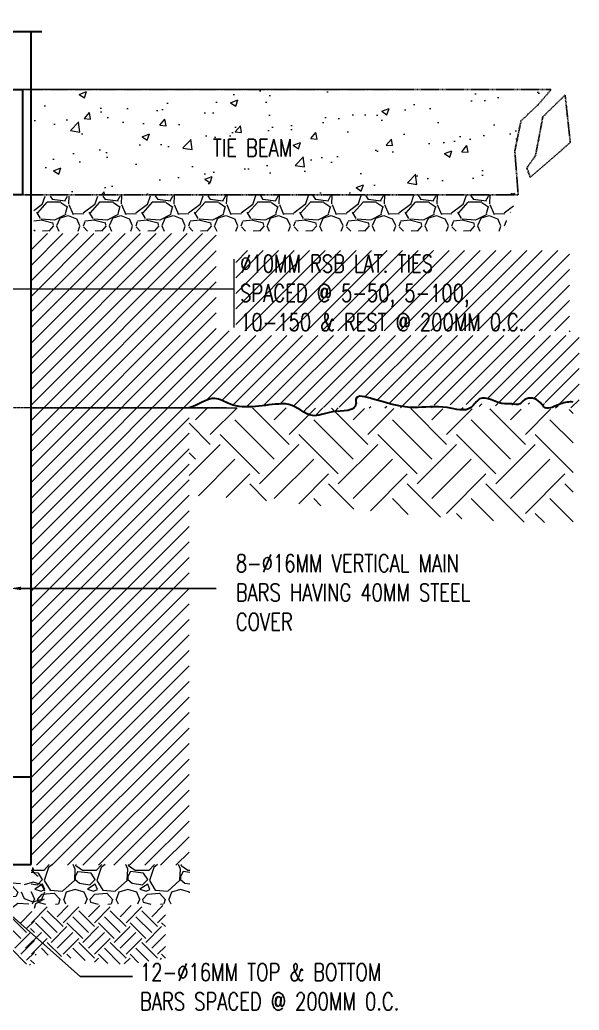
# Model space of a CAD drawing. Header units: millimetres. Extents: x 1634676 to 2610633, y -385676 to -37463.
# Drawn here: x 2105521 to 2107116, y -61214 to -58393 of the extents above; entities that cross this region are included whole.
import ezdxf
from ezdxf import colors
from ezdxf.entities.mleader import LeaderData, LeaderLine
from ezdxf.math import Vec2, Vec3

# ---------------------------------------------------------------- set-up
doc = ezdxf.new("R2010")
doc.units = ezdxf.units.MM
doc.header["$MEASUREMENT"] = 0
doc.linetypes.add('HIDDEN', pattern=[0.375, 0.25, -0.125])
doc.linetypes.add('PHANTOMX2', pattern=[5, 2.5, -0.5, 0.5, -0.5, 0.5, -0.5])
doc.layers.get('0').update_dxf_attribs({"lineweight": 15})
doc.layers.get('Defpoints').update_dxf_attribs({"color": 250})
for name, color, linetype, lineweight in [('.2', 2, 'Continuous', 20), ('ST-ANNOT_A', 74, 'Continuous', 20), ('ST-ANNOT_ALeadLines', 250, 'Continuous', 13), ('ST-BEAM_E', 4, 'HIDDEN', 25), ('ST-COL_E', 6, 'Continuous', 30), ('ST-DIM_E', 250, 'Continuous', 13), ('ST-GIRDER_CONT', 3, 'Continuous', 30), ('ST-HAT_E', 250, 'Continuous', 9), ('ST-HATCH_E', 250, 'Continuous', 9), ('ST-TIES_E', 14, 'Continuous', 15), ('ST_HATCH_E', 250, 'Continuous', 5)]:
    doc.layers.add(name, color=color, linetype=linetype, lineweight=lineweight)
doc.layers.add('A-HATCH', color=250, linetype='Continuous')
doc.styles.add('ST_TEXT', font='romans.shx', dxfattribs={"width": 0.75})
doc.styles.get("Standard").update_dxf_attribs({"font": 'GOTHIC.TTF'})
doc.dimstyles.new('ST_D25', dxfattribs={"dimscale": 25, "dimtxt": 2, "dimasz": 1.2, "dimexe": 1.5, "dimexo": 1, "dimgap": 1, "dimtad": 1, "dimdec": 0, "dimzin": 1, "dimdsep": 46, "dimtxsty": 'ST_TEXT', "dimblk": 'OpenIndicator', "dimcen": 1, "dimclrd": 256, "dimclre": 256, "dimclrt": 7, "dimadec": 0, "dimazin": 0, "dimtfac": 1, "dimtdec": 0, "dimtix": 1, "dimtmove": 2, "dimatfit": 3, "dimldrblk": 'OPEN90', "dimfxl": 0.075, "dimlwd": -1, "dimlwe": -1, "dimarcsym": 0})

# ---------------------------------------------------------------- blocks, each defined once
blk = doc.blocks.new('OpenIndicator')
at = {"layer": 'ST-DIM_E'}
h = blk.add_hatch(color=255, dxfattribs=at)
h.paths.add_polyline_path([(0.35, 0), (0.365, 0, 0.414214), (0, 0.365), (0, 0.35, -0.414214)])
h.paths.add_polyline_path([(0, 0.35), (0, 0.365, 0.414214), (-0.365, 0), (-0.35, 0, -0.414214)])
h.paths.add_polyline_path([(0, -0.35), (0, -0.365, 0.414214), (0.365, 0), (0.35, 0, -0.414214)])
h.paths.add_polyline_path([(-0.35, 0), (-0.365, 0, 0.414214), (0, -0.365), (0, -0.35, -0.414214)])
at = {"layer": 'ST-DIM_E', "color": 255}
blk.add_line((0, 0.634), (0, -0.634), dxfattribs=at)
at = {"layer": 'ST-DIM_E', "color": 255, "const_width": 0.01}
blk.add_lwpolyline([(-0.63, 0), (0.63, 0)], dxfattribs=at)
at = {"layer": 'ST-DIM_E', "color": 255}
for radius in [0.365, 0.35]:
    blk.add_circle((0, 0), radius, dxfattribs=at)
blk = doc.blocks.new('*D1710')
at = {"layer": 'Defpoints', "color": 0, "transparency": 16777216}
for p in [(2105553.8, -58299.2), (2105253.8, -58396.1), (2105553.8, -58396.1)]:
    blk.add_point(p, dxfattribs=at)
at = {"layer": 'ST-DIM_E', "transparency": 16777216}
for p, q in [((2105253.8, -58371.1), (2105253.8, -58261.7)), ((2105553.8, -58371.1), (2105553.8, -58261.7)), ((2105283.8, -58299.2), (2105523.8, -58299.2))]:
    blk.add_line(p, q, dxfattribs=at)
at = {"layer": 'ST-DIM_E', "transparency": 16777216, "xscale": 30, "yscale": 30, "zscale": 30, "rotation": 180}
blk.add_blockref('OpenIndicator', (2105253.8, -58299.2), dxfattribs=at)
at = {"layer": 'ST-DIM_E', "transparency": 16777216, "xscale": 30, "yscale": 30, "zscale": 30}
blk.add_blockref('OpenIndicator', (2105553.8, -58299.2), dxfattribs=at)
at = {"layer": 'ST-DIM_E', "color": 7, "transparency": 16777216, "insert": (2105403.8, -58249.2), "char_height": 50, "width": 9.672, "attachment_point": 5, "style": 'ST_TEXT'}
blk.add_mtext('300', dxfattribs=at)
blk = doc.blocks.new('_Open90')
at = {"color": 0, "linetype": 'ByBlock', "lineweight": -2}
for p, q in [((0, 0), (-1, 0)), ((-0.5, 0.5), (0, 0)), ((0, 0), (-0.5, -0.5))]:
    blk.add_line(p, q, dxfattribs=at)
blk = doc.blocks.new('HJHGJGJGJ')
blk.add_wipeout([(1222568.1, -329153.3), (1222568.1, -329453.3), (1222818.1, -329453.3), (1222818.1, -329153.3)]).dxf.layer = 'ST-HAT_E'
at = {"layer": 'ST-TIES_E'}
h = blk.add_hatch(color=256, dxfattribs=at)
h.dxf.hatch_style = 1
h.paths.add_polyline_path([(1222625.7, -329196.7), (1222621.6, -329193.9, 0.437054), (1222608.5, -329200.5), (1222608.5, -329206.1, 1.241381)])
h = blk.add_hatch(color=256, dxfattribs=at)
h.dxf.hatch_style = 1
h.paths.add_polyline_path([(1222775.7, -329196.7), (1222771.6, -329193.9, 0.437054), (1222758.5, -329200.5), (1222758.5, -329206.1, 1.241381)])
h = blk.add_hatch(color=256, dxfattribs=at)
h.dxf.hatch_style = 1
h.paths.add_polyline_path([(1222625.6, -329233.2), (1222621.6, -329230.3, 0.437054), (1222608.4, -329236.9), (1222608.4, -329242.5, 1.241381)])
h = blk.add_hatch(color=256, dxfattribs=at)
h.dxf.hatch_style = 1
h.paths.add_polyline_path([(1222774.9, -329233.2), (1222770.9, -329230.3, 0.437054), (1222757.8, -329236.9), (1222757.8, -329242.5, 1.241381)])
h = blk.add_hatch(color=256, dxfattribs=at)
h.dxf.hatch_style = 1
h.paths.add_polyline_path([(1222625.7, -329396.7), (1222621.6, -329393.9, 0.437054), (1222608.5, -329400.5), (1222608.5, -329406.1, 1.241381)])
h = blk.add_hatch(color=256, dxfattribs=at)
h.dxf.hatch_style = 1
h.paths.add_polyline_path([(1222775.7, -329396.7), (1222771.6, -329393.9, 0.437054), (1222758.5, -329400.5), (1222758.5, -329406.1, 1.241381)])
at = {"layer": 'ST-GIRDER_CONT'}
blk.add_lwpolyline([(1222568.1, -329153.3), (1222818.1, -329153.3), (1222818.1, -329453.3), (1222568.1, -329453.3)], close=True, dxfattribs=at)
at = {"layer": 'ST-TIES_E'}
for p, q in [((1222598.5, -329407.2), (1222598.9, -329197.7)), ((1222608.5, -329220.8), (1222608.5, -329200.5)), ((1222618.1, -329183.3), (1222768.1, -329183.3)), ((1222621.6, -329193.9), (1222644.3, -329209.7)), ((1222625.8, -329184.8), (1222648.8, -329200.8)), ((1222638, -329193.3), (1222768.1, -329193.3)), ((1222648.8, -329200.8), (1222644.3, -329209.7)), ((1222777.7, -329200.6), (1222777.7, -329405.9)), ((1222787.7, -329207), (1222787.7, -329407)), ((1222608.5, -329406.1), (1222608.5, -329220.8)), ((1222608.5, -329220.8), (1222627.6, -329232)), ((1222613.2, -329212), (1222632.2, -329223.1)), ((1222632.2, -329223.1), (1222627.6, -329232)), ((1222769.5, -329423.2), (1222616.1, -329423.2)), ((1222769.5, -329413.2), (1222616.7, -329413.2))]:
    blk.add_line(p, q, dxfattribs=at)
for centre in [(1222618, -329239.7), (1222767.4, -329239.7)]:
    blk.add_circle(centre, 10, dxfattribs=at)
for centre, radius, start, end in [((1222618.1, -329203.3), 20, 67.4593, 163.7372), ((1222618.1, -329203.3), 10, 69.3054, 163.7372), ((1222618.1, -329203.3), 10, 196.2628, 40.8495), ((1222768.1, -329203.3), 10, 15.3146, 344.6854), ((1222766.6, -329204.5), 21.3, 353.3121, 85.875), ((1222618.1, -329403.3), 20, 191.4478, 264.18), ((1222618.1, -329403.3), 10, 196.2628, 163.7372), ((1222768.1, -329403.3), 10, 15.3146, 261.7657), ((1222768.1, -329403.3), 10, 278.2343, 344.6854), ((1222768.2, -329403.3), 19.9, 273.8151, 349.2964)]:
    blk.add_arc(centre, radius, start, end, dxfattribs=at)

msp = doc.modelspace()

# ---------------------------------------------------------------- hatches: boundary and pattern name
at = {"layer": 'A-HATCH'}
h = msp.add_hatch(dxfattribs=at)
h.set_pattern_fill('EARTH', color=256, scale=25, angle=45, style=0)
h.set_pattern_definition([(45, (2298017.25, -132090.23), (1e-14, 224.5064), [158.75, -158.75]), (45, (2297975.15, -132048.13), (1e-14, 224.5064), [158.75, -158.75]), (45, (2297933.06, -132006.04), (1e-14, 224.5064), [158.75, -158.75]), (135, (2297933.06, -131977.97), (-224.5064, 1e-14), [158.75, -158.75]), (135, (2297975.15, -131935.88), (-224.5064, 1e-14), [158.75, -158.75]), (135, (2298017.25, -131893.78), (-224.5064, 1e-14), [158.75, -158.75])])
h.paths.add_polyline_path([(2107098.705, -59502.839), (2107098.705, -59825.341), (2107052.43, -59825.549), (2106989.957, -59824.659), (2106927.711, -59822.715), (2106865.672, -59819.834), (2106803.824, -59816.136), (2106742.149, -59811.738), (2106680.629, -59806.757), (2106619.246, -59801.312), (2106557.983, -59795.521), (2106496.822, -59789.501), (2106435.744, -59783.371), (2106374.733, -59777.248), (2106313.77, -59771.251), (2106252.838, -59765.497), (2106191.919, -59760.104), (2106130.995, -59755.191), (2106070.049, -59750.875), (2106009.062, -59747.274), (2106003.774, -59747.035), (2106003.774, -59497.392)])
at = {"layer": 'ST-HATCH_E'}
h = msp.add_hatch(dxfattribs=at)
h.set_pattern_fill('GRAVEL', color=256, scale=150, angle=180)
h.set_pattern_definition([(48.0127875, (72650.247, 150171.432), (1200, 1350), [20.1804, -1997.863207]), (4.96974073, (72663.7475, 150186.432), (-1800, -150), [34.6302, -3428.388714]), (312.5104471, (72698.2475, 150189.432), (-1500, 1650), [24.4182, -2417.404889]), (87.273689, (72756.7475, 150226.932), (-150, -3000), [31.5357, -3122.033706]), (112.83365418, (72758.2475, 150258.432), (750, -1800), [30.92325, -3061.405969]), (177.273689, (72746.2475, 150286.932), (3000, -150), [31.5357, -3122.033706]), (217.69424047, (72714.7475, 150288.432), (1950, 1500), [41.70435, -4128.727282]), (252.25532837, (72681.7475, 150262.932), (-1050, -3300), [39.3732, -3897.948225]), (301.4295656, (72669.7475, 150225.432), (1200, -1950), [31.6425, -3132.610966]), (355.2363583, (72686.247, 150198.432), (-1650, 150), [36.1248, -1770.114387]), (42.3974378, (72722.2475, 150195.432), (1800, 1650), [46.7172, -4625.006251]), (318.8140748, (72608.247, 150228.432), (1050, -900), [15.94515, -1578.576722]), (351.4692344, (72620.2475, 150217.932), (-1950, 300), [30.33555, -3003.226712]), (45, (72650.25, 150213.43), (4e-14, 150), [21.21315, -190.918884]), (23.1985905, (72660.747, 150195.432), (-750, -300), [11.4237, -1130.942266]), (111.8014095, (72671.247, 150199.932), (150, -450), [16.15545, -791.619271]), (210.9637565, (72665.247, 150214.932), (-450, -300), [26.23935, -848.403434]), (341.5650512, (72642.747, 150201.43), (-300, 150), [18.97365, -455.367999]), (196.38954033, (72758.2475, 150199.932), (-1500, -450), [26.58, -2631.426772]), (250.34617594, (72732.747, 150192.432), (600, 1650), [22.29915, -2207.611162]), (113.1985905, (72642.747, 150171.432), (300, -750), [22.84725, -1119.518716]), (163.61045967, (72633.7475, 150192.432), (1500, -450), [26.58, -2631.426772]), (159.4439548, (72758.247, 150292.932), (750, -300), [25.632, -1255.968562]), (114.77514057, (72734.247, 150301.932), (750, -1650), [21.4767, -2126.19646]), (246.8014095, (72641.247, 150321.432), (-300, -750), [22.84725, -1119.518716]), (197.35402464, (72632.2475, 150300.432), (1950, 600), [25.14465, -2489.313542]), (249.4439548, (72714.747, 150321.432), (300, 750), [12.816, -1268.784562]), (281.3099325, (72650.247, 150321.432), (150, -600), [7.6485, -757.204427]), (345.9637565, (72651.747, 150313.932), (-450, 150), [30.92325, -587.542594]), (6.00900596, (72681.7475, 150306.432), (-1500, -150), [28.6575, -2837.088476]), (123.6900675, (72665.247, 150228.43), (150, -300), [21.6333, -519.199391]), (173.1572266, (72653.2475, 150246.432), (-2550, 300), [37.7691, -3739.134394]), (240.9453959, (72615.747, 150250.932), (600, 1050), [15.4434, -1528.901121]), (270, (72608.25, 150237.43), (150, -150), [9, -141]), (300.25643716, (72684.747, 150301.932), (-600, 1050), [20.8386, -2063.027998]), (228.0127875, (72695.247, 150283.932), (-1200, -1350), [40.3608, -1977.682807]), (180, (72668.25, 150253.93), (-150, -150), [39, -111]), (145.30484647, (72629.2475, 150253.932), (-1500, 1050), [23.7171, -2347.991145]), (74.0546041, (72609.747, 150267.432), (150, 600), [21.8403, -1070.176183]), (27.64597536, (72615.7475, 150288.432), (2850, 1500), [35.55975, -3520.421127]), (355.42607874, (72647.2475, 150304.932), (1950, -150), [37.61985, -3724.361011])])
edge = h.paths.add_edge_path()
edge.add_spline(control_points=[(2105552.585, -60933.096), (2105553.263, -60924.167), (2105609.836, -60918.718), (2105584.855, -60844.053), (2105568.421, -60823.698), (2105553.774, -60798.819)], knot_values=[0.00390886, 0.00390886, 0.00390886, 0.00390886, 0.03072613, 0.09957631, 0.13874554, 0.13874554, 0.13874554, 0.13874554], degree=3, periodic=0)
edge.add_line((2105553.774, -60798.819), (2104353.774, -60798.819))
edge.add_spline(control_points=[(2104353.774, -60798.819), (2104351.313, -60812.166), (2104355.177, -60846.508), (2104283.269, -60894.037), (2104353.805, -60917.39), (2104352.285, -60937.001)], knot_values=[0, 0, 0, 0, 0.04044106, 0.10246023, 0.16135665, 0.16135665, 0.16135665, 0.16135665], degree=3, periodic=0)
edge.add_line((2104352.522, -60933.784), (2104352.628, -60941.694))
edge.add_line((2104352.628, -60941.694), (2105552.585, -60940.995))
h = msp.add_hatch(dxfattribs=at)
h.set_pattern_fill('GRAVEL', color=256, scale=150, angle=180)
h.set_pattern_definition([(48.0127875, (320.5, -150), (1200, 1350), [20.1804, -1997.863207]), (4.96974073, (334, -135), (-1800, -150), [34.6302, -3428.388714]), (312.5104471, (368.5, -132), (-1500, 1650), [24.4182, -2417.404889]), (87.273689, (427, -94.5), (-150, -3000), [31.5357, -3122.033706]), (112.83365418, (428.5, -63), (750, -1800), [30.92325, -3061.405969]), (177.273689, (416.5, -34.5), (3000, -150), [31.5357, -3122.033706]), (217.69424047, (385, -33), (1950, 1500), [41.70435, -4128.727282]), (252.25532837, (352, -58.5), (-1050, -3300), [39.3732, -3897.948225]), (301.4295656, (340, -96), (1200, -1950), [31.6425, -3132.610966]), (355.2363583, (356.5, -123), (-1650, 150), [36.1248, -1770.114387]), (42.3974378, (392.5, -126), (1800, 1650), [46.7172, -4625.006251]), (318.8140748, (278.5, -93), (1050, -900), [15.94515, -1578.576722]), (351.4692344, (290.5, -103.5), (-1950, 300), [30.33555, -3003.226712]), (45, (320.5, -108), (4e-14, 150), [21.21315, -190.918884]), (23.1985905, (331, -126), (-750, -300), [11.4237, -1130.942266]), (111.8014095, (341.5, -121.5), (150, -450), [16.15545, -791.619271]), (210.9637565, (335.5, -106.5), (-450, -300), [26.23935, -848.403434]), (341.5650512, (313, -120), (-300, 150), [18.97365, -455.367999]), (196.38954033, (428.5, -121.5), (-1500, -450), [26.58, -2631.426772]), (250.34617594, (403, -129), (600, 1650), [22.29915, -2207.611162]), (113.1985905, (313, -150), (300, -750), [22.84725, -1119.518716]), (163.61045967, (304, -129), (1500, -450), [26.58, -2631.426772]), (159.4439548, (428.5, -28.5), (750, -300), [25.632, -1255.968562]), (114.77514057, (404.5, -19.5), (750, -1650), [21.4767, -2126.19646]), (246.8014095, (311.5, 1e-14), (-300, -750), [22.84725, -1119.518716]), (197.35402464, (302.5, -21), (1950, 600), [25.14465, -2489.313542]), (249.4439548, (385, 5e-15), (300, 750), [12.816, -1268.784562]), (281.3099325, (320.5, 1e-14), (150, -600), [7.6485, -757.204427]), (345.9637565, (322, -7.5), (-450, 150), [30.92325, -587.542594]), (6.00900596, (352, -15), (-1500, -150), [28.6575, -2837.088476]), (123.6900675, (335.5, -93), (150, -300), [21.6333, -519.199391]), (173.1572266, (323.5, -75), (-2550, 300), [37.7691, -3739.134394]), (240.9453959, (286, -70.5), (600, 1050), [15.4434, -1528.901121]), (270, (278.5, -84), (150, -150), [9, -141]), (300.25643716, (355, -19.5), (-600, 1050), [20.8386, -2063.027998]), (228.0127875, (365.5, -37.5), (-1200, -1350), [40.3608, -1977.682807]), (180, (338.5, -67.5), (-150, -150), [39, -111]), (145.30484647, (299.5, -67.5), (-1500, 1050), [23.7171, -2347.991145]), (74.0546041, (280, -54), (150, 600), [21.8403, -1070.176183]), (27.64597536, (286, -33), (2850, 1500), [35.55975, -3520.421127]), (355.42607874, (317.5, -16.5), (1950, -150), [37.61985, -3724.361011])])
h.paths.add_polyline_path([(2106006, -60798.819), (2105553.774, -60798.819), (2105553.11, -60911.947), (2106005.336, -60911.947)])
at = {"layer": 'ST_HATCH_E'}
h = msp.add_hatch(dxfattribs=at)
h.set_pattern_fill('AR-CONC', color=256, scale=30, style=0)
h.set_pattern_definition([(50, (882710.67, 270561.3), (215.178055, -18.82564), [22.5, -247.5]), (355, (882710.67, 270561.3), (-41.6254, 225.65764), [18, -198]), (100.451444, (882728.6, 270559.73), (173.552654, 206.831997), [19.122058, -210.342634]), (46.1842, (882710.67, 270621.3), (320.1724, -49.655784), [33.75, -371.25]), (96.635635, (882737.36, 270617.17), (280.39858, 292.23558), [28.6831, -315.51413]), (351.184164, (882710.67, 270621.3), (280.39858, 292.23558), [27, -297]), (21, (882740.67, 270606.3), (179.072116, -120.785667), [22.5, -247.5]), (326, (882740.67, 270606.3), (72.9946, 217.545014), [18, -198]), (71.451445, (882755.6, 270596.24), (252.066713, 96.759346), [19.122057, -210.342634]), (37.5, (882710.674, 270561.3), (3.6479566, 99.868156), [0, -195.6, 0, -201, 0, -198.75]), (7.5, (882710.67, 270561.3), (78.920861, 118.323514), [0, -114.6, 0, -191.1, 0, -75.75]), (327.5, (882643.774, 270561.3), (160.146731, -6.7664615), [0, -75, 0, -234, 0, -310.5]), (317.5, (882613.77, 270561.3), (174.955851, 30.031495), [0, -97.5, 0, -155.4, 0, -220.5])])
h.paths.add_polyline_path([(2106942.005, -58891.959), (2106932.36, -58766.78), (2106949.921, -58681.215), (2106997.92, -58635.839), (2107035.542, -58591.959), (2105553.774, -58591.959), (2105553.774, -58891.959)])
h.paths.add_polyline_path([(2106059.056, -58795.433), (2106335.842, -58795.433), (2106335.842, -58720.433), (2106059.056, -58720.433)], flags=24)
h = msp.add_hatch(dxfattribs=at)
h.set_pattern_fill('GRAVEL', color=256, scale=150, style=0)
h.set_pattern_definition([(228.0128, (2430966.079, -11430.128), (-1199.99973482, -1350.00020124), [20.1804, -1997.8632]), (184.9697, (2430952.579, -11445.128), (1800.00015773, 149.99869605), [34.6302, -3428.38875]), (132.5104, (2430918.079, -11448.128), (1499.99860775, -1650.00130108), [24.4182, -2417.4048]), (267.2737, (2430859.579, -11485.628), (149.99940266, 3000.00004425), [31.5357, -3122.0337]), (292.8337, (2430858.079, -11517.128), (-750.00148582, 1799.99946177), [30.92325, -3061.40595]), (357.2737, (2430870.079, -11545.628), (-3000.00004425, 149.99940266), [31.5357, -3122.0337]), (37.6942, (2430901.579, -11547.128), (-1950.00110184, -1499.99856077), [41.70435, -4128.72735]), (72.2553, (2430934.579, -11521.628), (1050.00161441, 3299.99943469), [39.3732, -3897.94815]), (121.4296, (2430946.579, -11484.128), (-1200.00123513, 1949.99925547), [31.6425, -3132.61095]), (175.2364, (2430930.079, -11457.128), (1650.00014195, -149.9987299), [36.1248, -1770.11445]), (222.3974, (2430894.079, -11454.128), (-1800.00110266, -1649.9988123), [46.7172, -4625.00625]), (138.8141, (2431008.079, -11487.128), (-1050.000442, 899.999597), [15.94515, -1578.5766]), (171.4692, (2430996.079, -11476.628), (1949.99974272, -300.0011865), [30.33555, -3003.22665]), (225, (2430966.08, -11472.13), (-2e-14, -150.000046), [21.21315, -190.9188]), (203.1986, (2430955.58, -11454.128), (749.9999596, 300.0001988), [11.4237, -1130.94225]), (291.8014, (2430945.08, -11458.628), (-149.9999866, 450.000041), [16.15545, -791.6193]), (30.9638, (2430951.08, -11473.628), (449.9997033, 300.0003725), [26.23935, -848.40345]), (161.5651, (2430973.58, -11460.13), (300.000065, -149.9997605), [18.97365, -455.36805]), (16.3895, (2430858.079, -11458.628), (1500.00032976, 449.99890647), [26.58, -2631.42675]), (70.3462, (2430883.579, -11451.128), (-599.9992871, -1650.00032034), [22.29915, -2207.6112]), (293.1986, (2430973.58, -11430.128), (-300.0001988, 749.9999596), [22.84725, -1119.5187]), (343.6105, (2430982.579, -11451.128), (-1500.00032976, 449.99890647), [26.58, -2631.42675]), (339.444, (2430858.08, -11551.628), (-750.0002767, 299.9993995), [25.632, -1255.9686]), (294.7751, (2430882.079, -11560.628), (-749.9988284, 1650.00051328), [21.4767, -2126.19645]), (66.8014, (2430975.08, -11580.128), (300.0001988, 749.9999596), [22.84725, -1119.5187]), (17.354, (2430984.079, -11559.128), (-1950.00030286, -599.99917534), [25.14465, -2489.3136]), (69.444, (2430901.58, -11580.128), (-299.9993995, -750.0002767), [12.816, -1268.7846]), (101.3099, (2430966.08, -11580.128), (-149.9996448, 600.0001128), [7.6485, -757.20435]), (165.9638, (2430964.58, -11572.628), (450.000082, -149.9997086), [30.92325, -587.5425]), (186.009, (2430934.579, -11565.128), (1499.99996264, 149.99989762), [28.6575, -2837.08845]), (303.6901, (2430951.08, -11487.128), (-150.0002, 299.9999337), [21.6333, -519.19935]), (353.1572, (2430963.079, -11505.128), (2549.99990482, -300.00119969), [37.7691, -3739.13445]), (60.9454, (2431000.579, -11509.628), (-600.0000041, -1050.0000577), [15.4434, -1528.9011]), (90, (2431008.08, -11496.13), (-150, 150), [9, -141]), (120.2564, (2430931.579, -11560.628), (599.99923302, -1050.00036838), [20.8386, -2063.028]), (48.0128, (2430921.079, -11542.628), (1199.99973482, 1350.00020124), [40.3608, -1977.6828]), (0, (2430948.08, -11512.63), (150, 150), [39, -111]), (325.3048, (2430987.079, -11512.628), (-1499.99913885, 1050.00129144), [23.7171, -2347.9911]), (254.0546, (2431006.58, -11526.128), (-149.9999834, -600.000019), [21.8403, -1070.1762]), (207.646, (2431000.579, -11547.128), (-2849.99937108, -1500.00115698), [35.55975, -3520.4211]), (175.4261, (2430969.079, -11563.628), (-1950.00008375, 149.99922017), [37.61985, -3724.3611])])
h.paths.add_polyline_path([(2106897.486, -58995.486), (2106942.005, -58891.959), (2105561.645, -58895.486), (2105561.645, -58995.486)])
h = msp.add_hatch(dxfattribs=at)
h.set_pattern_fill('ANSI31', color=256, scale=250, style=0)
h.set_pattern_definition([(45, (882710.674, 270561.304), (-22.0970869, 22.0970869), [])])
edge = h.paths.add_edge_path()
edge.add_spline(control_points=[(2106003.774, -59498.819), (2106028.907, -59492.767), (2106066.975, -59457.21), (2106151.471, -59511.34), (2106225.172, -59485.787), (2106306.804, -59487.983), (2106350.502, -59535.526), (2106410.278, -59501.832), (2106485.471, -59511.041), (2106475.17, -59457.555), (2106568.736, -59484.902), (2106633.396, -59504.542), (2106728.767, -59488.487), (2106803.241, -59515.608), (2106837.47, -59451.306), (2106882.315, -59487.978), (2106913.449, -59487.23), (2106927.198, -59486.405), (2106946.12, -59492.434), (2106961.101, -59467.765), (2106999.833, -59469.056), (2107019.537, -59510.87), (2107061.508, -59483.671), (2107087.312, -59481.245), (2107098.705, -59481.802)], knot_values=[1136.09136463, 1136.09136463, 1136.09136463, 1136.09136463, 1214.40862047, 1259.06330695, 1408.51862725, 1427.8405256, 1502.52718134, 1560.52781013, 1631.39419524, 1645.43419666, 1694.32081946, 1814.42615416, 1908.00997585, 1975.76364899, 2010.318082, 2084.29701729, 2091.2818931, 2103.85266746, 2126.80475223, 2139.77922795, 2182.38845895, 2211.01870451, 2255.71215242, 2293.82463665, 2293.82463665, 2293.82463665, 2293.82463665], weights=[1, 1, 1, 1, 1, 1, 1, 1, 1, 1, 1, 1, 1, 1, 1, 1, 1, 1, 1, 1, 1, 1, 1, 1, 1], degree=3, periodic=0)
edge.add_line((2106312.297, -59498.819), (2106473.674, -59498.819))
edge.add_spline(control_points=[(2106003.774, -59498.819), (2106028.907, -59492.767), (2106066.975, -59457.21), (2106151.471, -59511.34), (2106225.172, -59485.787), (2106306.804, -59487.983), (2106350.502, -59535.526), (2106410.278, -59501.832), (2106485.471, -59511.041), (2106475.17, -59457.555), (2106568.736, -59484.902), (2106633.396, -59504.542), (2106728.767, -59488.487), (2106803.241, -59515.608), (2106837.47, -59451.306), (2106882.315, -59487.978), (2106913.449, -59487.23), (2106927.198, -59486.405), (2106946.12, -59492.434), (2106961.101, -59467.765), (2106999.833, -59469.056), (2107019.537, -59510.87), (2107061.508, -59483.671), (2107087.312, -59481.245), (2107098.705, -59481.802)], knot_values=[1136.09136463, 1136.09136463, 1136.09136463, 1136.09136463, 1214.40862047, 1259.06330695, 1408.51862725, 1427.8405256, 1502.52718134, 1560.52781013, 1631.39419524, 1645.43419666, 1694.32081946, 1814.42615416, 1908.00997585, 1975.76364899, 2010.318082, 2084.29701729, 2091.2818931, 2103.85266746, 2126.80475223, 2139.77922795, 2182.38845895, 2211.01870451, 2255.71215242, 2293.82463665, 2293.82463665, 2293.82463665, 2293.82463665], weights=[1, 1, 1, 1, 1, 1, 1, 1, 1, 1, 1, 1, 1, 1, 1, 1, 1, 1, 1, 1, 1, 1, 1, 1, 1], degree=3, periodic=0)
edge.add_line((2106746.51, -59498.819), (2106805.531, -59498.819))
edge.add_spline(control_points=[(2106003.774, -59498.819), (2106028.907, -59492.767), (2106066.975, -59457.21), (2106151.471, -59511.34), (2106225.172, -59485.787), (2106306.804, -59487.983), (2106350.502, -59535.526), (2106410.278, -59501.832), (2106485.471, -59511.041), (2106475.17, -59457.555), (2106568.736, -59484.902), (2106633.396, -59504.542), (2106728.767, -59488.487), (2106803.241, -59515.608), (2106837.47, -59451.306), (2106882.315, -59487.978), (2106913.449, -59487.23), (2106927.198, -59486.405), (2106946.12, -59492.434), (2106961.101, -59467.765), (2106999.833, -59469.056), (2107019.537, -59510.87), (2107061.508, -59483.671), (2107087.312, -59481.245), (2107098.705, -59481.802)], knot_values=[1136.09136463, 1136.09136463, 1136.09136463, 1136.09136463, 1214.40862047, 1259.06330695, 1408.51862725, 1427.8405256, 1502.52718134, 1560.52781013, 1631.39419524, 1645.43419666, 1694.32081946, 1814.42615416, 1908.00997585, 1975.76364899, 2010.318082, 2084.29701729, 2091.2818931, 2103.85266746, 2126.80475223, 2139.77922795, 2182.38845895, 2211.01870451, 2255.71215242, 2293.82463665, 2293.82463665, 2293.82463665, 2293.82463665], weights=[1, 1, 1, 1, 1, 1, 1, 1, 1, 1, 1, 1, 1, 1, 1, 1, 1, 1, 1, 1, 1, 1, 1, 1, 1], degree=3, periodic=0)
edge.add_line((2107021.206, -59498.819), (2107115.913, -59498.819))
edge.add_line((2107115.913, -59498.819), (2107115.913, -59279.477))
edge.add_line((2107115.913, -59279.477), (2106081.449, -59279.477))
edge.add_line((2106081.449, -59279.477), (2106081.449, -59158.978))
edge.add_line((2106081.449, -59158.978), (2105553.774, -59158.978))
edge.add_line((2105553.774, -59158.978), (2105553.774, -59498.819))
edge.add_line((2105553.774, -59498.819), (2106003.774, -59498.819))
h.paths.add_polyline_path([(2106003.774, -59498.819), (2105553.774, -59498.819), (2105553.774, -60012.696), (2105860.88, -60012.696), (2106003.774, -60012.696)])
h.paths.add_polyline_path([(2106081.449, -59001.976), (2105553.774, -59001.976), (2105553.774, -59158.978), (2106081.449, -59158.978)])
h.paths.add_polyline_path([(2106003.774, -60012.696), (2105860.88, -60012.696), (2105553.774, -60012.696), (2105553.774, -60801.5), (2106003.774, -60801.5)])
h.paths.add_polyline_path([(2106136.844, -59291.977), (2107088.63, -59291.977), (2107088.63, -59050.31), (2106136.844, -59050.31)])

# ---------------------------------------------------------------- linework, layer by layer
at = {"layer": 'ST-ANNOT_ALeadLines'}
for p, q in [((2106131.417, -59074.723), (2106131.417, -59269.558)), ((2105411.774, -59158.978), (2106131.417, -59158.978))]:
    msp.add_line(p, q, dxfattribs=at)
at = {"layer": 'ST-BEAM_E', "ltscale": 10}
msp.add_lwpolyline([(2107075.758, -58612.503), (2107075.758, -58607.317), (2107012.191, -58669.547), (2106991.434, -58779.744), (2106966.625, -58814.94), (2106976.214, -58841.803), (2107090.566, -58742.647), (2107075.758, -58607.317)], dxfattribs=at)
at = {"layer": 'ST-COL_E'}
for p, q in [((2105422.33, -58426.28), (2105584.57, -58426.28)), ((2105553.774, -60798.819), (2105553.774, -58426.28)), ((2105553.774, -60549.129), (2105553.774, -58426.28)), ((2104803.774, -60549.129), (2105553.774, -60549.129)), ((2103761.774, -60798.819), (2105553.774, -60798.819))]:
    msp.add_line(p, q, dxfattribs=at)
msp.add_open_spline([(2107098.705, -59481.802), (2107087.312, -59481.245), (2107061.508, -59483.671), (2107019.537, -59510.87), (2106999.833, -59469.056), (2106961.101, -59467.765), (2106946.12, -59492.434), (2106927.198, -59486.405), (2106913.449, -59487.23), (2106882.315, -59487.978), (2106837.47, -59451.306), (2106803.241, -59515.608), (2106728.767, -59488.487), (2106633.396, -59504.542), (2106568.736, -59484.902), (2106475.17, -59457.555), (2106485.471, -59511.041), (2106410.278, -59501.832), (2106350.502, -59535.526), (2106306.804, -59487.983), (2106225.172, -59485.787), (2106151.471, -59511.34), (2106066.975, -59457.21), (2106028.907, -59492.767), (2106003.774, -59498.819)], degree=3, knots=[1136.09136463, 1136.09136463, 1136.09136463, 1136.09136463, 1174.20384885, 1218.89729676, 1247.52754232, 1290.13677332, 1303.11124904, 1326.06333381, 1338.63410817, 1345.61898398, 1419.59791927, 1454.15235229, 1521.90602543, 1615.48984711, 1735.59518181, 1784.48180461, 1798.52180603, 1869.38819114, 1927.38881993, 2002.07547568, 2021.39737402, 2170.85269432, 2215.5073808, 2293.82463665, 2293.82463665, 2293.82463665, 2293.82463665], dxfattribs=at)
at = {"layer": 'ST-DIM_E', "linetype": 'PHANTOMX2', "ltscale": 0.5}
msp.add_line((2106110.396, -59498.819), (2103829.46, -59498.819), dxfattribs=at)
at = {"layer": 'ST-HATCH_E', "ltscale": 100}
for p, q in [((2105553.774, -59498.819), (2106140.622, -59498.819)), ((2105524.063, -60964.83), (2105555.798, -60933.095)), ((2105554.941, -60964.918), (2105599.842, -60920.017)), ((2105644.743, -60976.143), (2105599.842, -60931.242)), ((2105627.905, -60948.08), (2105659.641, -60916.345)), ((2105644.743, -60964.918), (2105689.644, -60920.017)), ((2105734.546, -60976.143), (2105689.644, -60931.242)), ((2105717.708, -60948.08), (2105749.443, -60916.345)), ((2105734.546, -60964.918), (2105779.447, -60920.017)), ((2105824.348, -60976.143), (2105779.447, -60931.242)), ((2105807.51, -60948.08), (2105839.246, -60916.345)), ((2105824.348, -60964.918), (2105869.25, -60920.017)), ((2105914.151, -60976.143), (2105869.25, -60931.242)), ((2105897.313, -60948.08), (2105929.048, -60916.345)), ((2105540.901, -60992.893), (2105496, -60947.992)), ((2105540.901, -60981.668), (2105563.03, -60959.539)), ((2105627.905, -60992.981), (2105583.004, -60948.08)), ((2105717.708, -60992.981), (2105672.806, -60948.08)), ((2105807.51, -60992.981), (2105762.609, -60948.08)), ((2105897.313, -60992.981), (2105852.412, -60948.08)), ((2105914.151, -60964.918), (2105936.28, -60942.789)), ((2105524.063, -61009.731), (2105479.162, -60964.83)), ((2105563.03, -60992.572), (2105552.126, -60981.668)), ((2105611.067, -61009.819), (2105566.166, -60964.918)), ((2105611.067, -61021.045), (2105655.968, -60976.143)), ((2105700.87, -61009.819), (2105655.968, -60964.918)), ((2105700.87, -61021.045), (2105745.771, -60976.143)), ((2105790.672, -61009.819), (2105745.771, -60964.918)), ((2105790.672, -61021.045), (2105835.574, -60976.143)), ((2105880.475, -61009.819), (2105835.574, -60964.918)), ((2105880.475, -61021.045), (2105925.376, -60976.143)), ((2105936.28, -60975.822), (2105925.376, -60964.918)), ((2105507.225, -61037.795), (2105552.126, -60992.893)), ((2105524.063, -61054.633), (2105563.03, -61015.665)), ((2105538.103, -61037.883), (2105583.004, -60992.981)), ((2105554.941, -61054.721), (2105599.842, -61009.819)), ((2105627.905, -61037.883), (2105672.806, -60992.981)), ((2105644.743, -61054.721), (2105689.644, -61009.819)), ((2105717.708, -61037.883), (2105762.609, -60992.981)), ((2105734.546, -61054.721), (2105779.447, -61009.819)), ((2105807.51, -61037.883), (2105852.412, -60992.981)), ((2105824.348, -61054.721), (2105869.25, -61009.819)), ((2105897.313, -61037.883), (2105936.28, -60998.915)), ((2105540.901, -61082.696), (2105496, -61037.795)), ((2105602.751, -61057.63), (2105583.004, -61037.883)), ((2105640.439, -61061.642), (2105599.842, -61021.045)), ((2105707.814, -61072.89), (2105672.806, -61037.883)), ((2105734.546, -61065.946), (2105689.644, -61021.045)), ((2105807.385, -61082.658), (2105762.609, -61037.883)), ((2105824.348, -61065.946), (2105779.447, -61021.045)), ((2105889.302, -61074.773), (2105852.412, -61037.883)), ((2105914.151, -61065.946), (2105869.25, -61021.045)), ((2105914.151, -61054.721), (2105936.28, -61032.591)), ((2105540.901, -61071.471), (2105563.03, -61049.341)), ((2105563.03, -61082.375), (2105552.126, -61071.471)), ((2105568.536, -61057.09), (2105566.166, -61054.721)), ((2105667.047, -61065.799), (2105655.968, -61054.721)), ((2105734.527, -61077.19), (2105745.771, -61065.946)), ((2105772.64, -61081.59), (2105745.771, -61054.721)), ((2105819.215, -61082.305), (2105835.574, -61065.946)), ((2105859.736, -61078.883), (2105835.574, -61054.721)), ((2105922.003, -61069.319), (2105925.376, -61065.946)), ((2105936.28, -61065.625), (2105925.376, -61054.721)), ((2105548.753, -61086.069), (2105552.126, -61082.696))]:
    msp.add_line(p, q, dxfattribs=at)

# ---------------------------------------------------------------- block references
at = {"layer": '.2'}
msp.add_blockref('HJHGJGJGJ', (882710.674, 270561.304), dxfattribs=at)

# ---------------------------------------------------------------- texts
at = {"layer": 'ST-ANNOT_A', "char_height": 50, "attachment_point": 4, "style": 'ST_TEXT'}
for s, width, gutter_width, heights, insert in [('TIE BEAM', 1168.21139, 178.032, [229.427], (2106071.556, -58757.933)), ('%%C10MM RSB LAT. TIES \\PSPACED @ 5-50, 5-100, \\P10-150 & REST @ 200MM 0.C.', 1330.56623, 1, [0], (2106149.344, -59171.144)), ('8-%%C16MM VERTICAL MAIN BARS HAVING 40MM STEEL COVER', 854.27204, 1, [0], (2106136.955, -60024.447)), ('12-%%C16MM TOP & BOTTOM BARS SPACED @ 200MM 0.C.', 854.27204, 1, [0], (2105864.086, -61147.442))]:
    msp.add_mtext_dynamic_manual_height_columns(s, width=width, gutter_width=gutter_width, heights=heights, dxfattribs=dict(at, insert=insert))

# ---------------------------------------------------------------- dimensions: what is measured, and where the dimension line sits
at = {"layer": 'ST-DIM_E'}
dim = msp.add_linear_dim(base=(2105553.774, -58299.23), p1=(2105253.774, -58396.112), p2=(2105553.774, -58396.112), text='300', dimstyle='ST_D25', dxfattribs=at)
dim.commit()
dim.dimension.update_dxf_attribs({"geometry": '*D1710', "text_midpoint": (2105403.774, -58249.23)})

# ---------------------------------------------------------------- leaders
at = {"layer": 'ST-ANNOT_ALeadLines'}
ml = msp.add_multileader_mtext('Standard', dxfattribs=at)
ml.set_content('', color=256)
ml.set_leader_properties()
ml.build(insert=Vec2(0, 0))
ml.multileader.update_dxf_attribs({"dogleg_length": 0.36, "arrow_head_size": 30})
ctx = ml.context
ctx.base_point, ctx.char_height, ctx.arrow_head_size, ctx.landing_gap_size, ctx.plane_origin = Vec3(2106080.701, -60012.696), 180, 30, 90, Vec3(2107277.18, -60032.959)
notes = []
notes.append((ctx, [(0, (1, 1, 0), (2105860.88, -60012.696), (1, 0), 219.821, [(0, [(2105494.599, -60012.696)], 0, [])])]))
ctx.mtext.insert, ctx.mtext.flow_direction = Vec3(2106170.701, -59922.696), 5
ml = msp.add_multileader_mtext('Standard', dxfattribs=at)
ml.set_content('', color=256)
ml.set_leader_properties()
ml.build(insert=Vec2(0, 0))
ml.multileader.update_dxf_attribs({"dogleg_length": 0.36, "arrow_head_size": 30})
ctx = ml.context
ctx.base_point, ctx.char_height, ctx.arrow_head_size, ctx.landing_gap_size, ctx.plane_origin = Vec3(2105842.42, -61118.422), 180, 30, 90, Vec3(2107152.637, -60898.695)
notes.append((ctx, [(0, (1, 1, 0), (2105693.633, -61118.422), (1, 0), 148.787, [(0, [(2105113.5, -60604.819)], 0, [])])]))
ctx.mtext.insert, ctx.mtext.flow_direction = Vec3(2105932.42, -61028.422), 5
ml = msp.add_multileader_mtext('Standard', dxfattribs=at)
ml.set_content('', color=256)
ml.set_leader_properties()
ml.build(insert=Vec2(0, 0))
ml.multileader.update_dxf_attribs({"dogleg_length": 0.36, "arrow_head_size": 30})
ctx = ml.context
ctx.base_point, ctx.char_height, ctx.arrow_head_size, ctx.landing_gap_size, ctx.plane_origin = Vec3(2105810.423, -61118.422), 180, 30, 90, Vec3(2107303.637, -61028.076)
notes.append((ctx, [(0, (1, 1, 0), (2105693.633, -61118.422), (1, 0), 116.79, [(0, [(2105269.58, -60742.999)], 0, [])])]))
ctx.mtext.insert, ctx.mtext.flow_direction = Vec3(2105900.423, -61028.422), 5
for ctx, leaders in notes:
    for number, flags, end, landing, length, lines in leaders:
        leader = LeaderData()
        leader.index, (leader.has_last_leader_line, leader.has_dogleg_vector, leader.attachment_direction) = number, flags
        leader.last_leader_point, leader.dogleg_vector, leader.dogleg_length = Vec3(end), Vec3(landing), length
        for number, points, colour, breaks in lines:
            line = LeaderLine()
            line.index, line.vertices, line.color, line.breaks = number, Vec3.list(points), colors.encode_raw_color(colour), breaks
            leader.lines.append(line)
        ctx.leaders.append(leader)

# ---------------------------------------------------------------- next in the draw order: linework, layer by layer
at = {"layer": 'ST-BEAM_E', "ltscale": 10}
msp.add_line((2105528.774, -58591.959), (2107035.542, -58591.959), dxfattribs=at)
msp.add_lwpolyline([(2105528.774, -58891.959), (2106942.005, -58891.959), (2106942.005, -58891.959), (2106932.36, -58766.78), (2106949.921, -58681.215), (2106997.92, -58635.839), (2107035.542, -58591.959)], dxfattribs=at)
at = {"layer": 'ST-DIM_E', "linetype": 'PHANTOMX2', "ltscale": 0.5}
msp.add_line((2106620.941, -58591.959), (2104386.513, -58591.959), dxfattribs=at)

doc.saveas('drawing.dxf')
